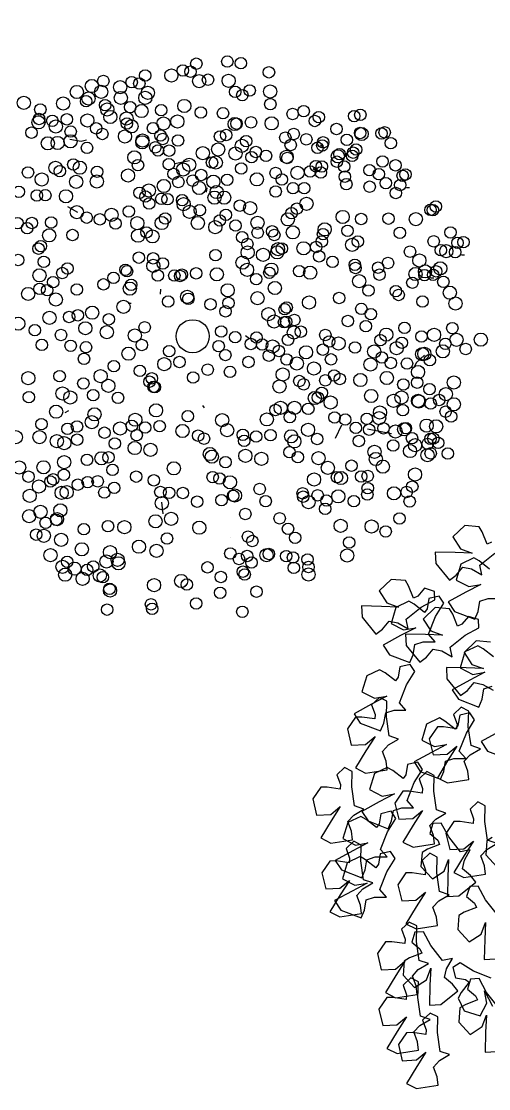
# Model space of a CAD drawing. Header units: millimetres. Extents: x 441061 to 442903, y 4515148 to 4515613.
# Drawn here: x 442605.839 to 442606.102, y 4515551.455 to 4515552.057 of the extents above; entities that cross this region are included whole.
import ezdxf

# ---------------------------------------------------------------- set-up
doc = ezdxf.new("R2010")
doc.units = ezdxf.units.MM
doc.linetypes.add('CONTINUA', pattern=[0])
doc.layers.add('01_piscinas', color=254, linetype='Continuous')

# ---------------------------------------------------------------- blocks, each defined once
blk = doc.blocks.new('A$C21391103')
at = {"layer": '01_piscinas'}
for p, q in [((162.1814, 96.9685), (162.1823, 96.9745)), ((162.1327, 96.8856), (162.1828, 96.8764)), ((162.1828, 96.8764), (162.2074, 96.8816)), ((162.1828, 96.8764), (162.1828, 96.8764)), ((163.2616, 96.8591), (163.2791, 96.8442)), ((162.6715, 96.7876), (162.6061, 96.7735)), ((163.2288, 96.7523), (163.2462, 96.7374)), ((163.6491, 96.6665), (163.6624, 96.6663)), ((162.7482, 96.6458), (162.7512, 96.6651)), ((162.1678, 96.5548), (162.1226, 96.5802)), ((163.8965, 96.3638), (163.9098, 96.3637)), ((163.7587, 96.2604), (163.7721, 96.2603)), ((162.5404, 96.1856), (162.542, 96.2085)), ((162.3946, 96.1458), (162.408, 96.1456)), ((162.9243, 96.0004), (162.9417, 95.9855)), ((162.1267, 95.6599), (162.1095, 95.6508)), ((162.739, 95.6735), (162.7312, 95.6844)), ((163.3298, 95.5366), (163.3575, 95.5976)), ((163.4738, 95.5787), (163.5811, 95.5575)), ((162.5454, 95.2477), (162.5519, 95.1963)), ((163.9123, 95.1429), (163.8575, 95.0914)), ((163.9763, 95.1379), (163.9123, 95.1429)), ((163.9905, 95.114), (163.9763, 95.1379)), ((162.8582, 95.089), (162.8582, 95.089)), ((163.8575, 95.0914), (163.8921, 95.0376)), ((164.0125, 95.0588), (163.9905, 95.114)), ((163.8921, 95.0376), (163.9445, 95.0183)), ((164.0313, 95.0674), (164.0125, 95.0588)), ((162.2049, 95.0124), (162.1995, 95.0095)), ((163.7778, 95.0236), (163.7805, 94.9726)), ((163.8676, 95.0218), (163.7778, 95.0236)), ((163.9445, 95.0183), (163.8676, 95.0218)), ((163.9521, 94.997), (163.8941, 94.9693)), ((163.9763, 94.9833), (163.9521, 94.997)), ((164.0229, 94.9465), (163.9763, 94.9833)), ((163.9791, 94.9645), (164.0468, 95.0179)), ((163.7805, 94.9726), (163.8422, 94.8965)), ((163.8941, 94.9693), (163.8724, 94.8972)), ((163.8728, 94.9195), (163.9029, 94.9554)), ((163.9029, 94.9554), (163.9416, 94.9473)), ((163.9416, 94.9473), (163.9879, 94.9207)), ((163.9879, 94.9207), (163.9791, 94.9645)), ((163.5805, 94.8997), (163.5257, 94.8481)), ((163.6446, 94.8947), (163.5805, 94.8997)), ((163.6587, 94.8707), (163.6446, 94.8947)), ((163.8422, 94.8965), (163.8728, 94.9195)), ((163.8724, 94.8972), (163.9293, 94.868)), ((162.6527, 94.8694), (162.6473, 94.8666)), ((163.5257, 94.8481), (163.5603, 94.7944)), ((163.6807, 94.8155), (163.6587, 94.8707)), ((163.7296, 94.86), (163.6995, 94.8242)), ((163.775, 94.8462), (163.7296, 94.86)), ((163.777, 94.8081), (163.775, 94.8462)), ((163.9159, 94.842), (163.8373, 94.7988)), ((163.9843, 94.8775), (163.9159, 94.842)), ((163.9293, 94.868), (163.9843, 94.8775)), ((163.5603, 94.7944), (163.6127, 94.7751)), ((163.6589, 94.8017), (163.6009, 94.774)), ((163.6831, 94.7881), (163.6589, 94.8017)), ((163.6995, 94.8242), (163.6807, 94.8155)), ((163.715, 94.7747), (163.777, 94.8081)), ((163.7498, 94.8142), (163.7417, 94.7681)), ((163.7961, 94.825), (163.7498, 94.8142)), ((163.7798, 94.733), (163.8169, 94.793)), ((163.8169, 94.793), (163.7961, 94.825)), ((163.8373, 94.7988), (163.8651, 94.7559)), ((163.9716, 94.7561), (163.9797, 94.8022)), ((163.9797, 94.8022), (164.0173, 94.8145)), ((164.0173, 94.8145), (164.0707, 94.8147)), ((163.4461, 94.7804), (163.4487, 94.7294)), ((163.5358, 94.7785), (163.4461, 94.7804)), ((163.6127, 94.7751), (163.5358, 94.7785)), ((163.6009, 94.774), (163.5792, 94.702)), ((163.6474, 94.7213), (163.715, 94.7747)), ((163.7297, 94.7513), (163.6831, 94.7881)), ((163.7788, 94.7732), (163.724, 94.7216)), ((163.7417, 94.7681), (163.7297, 94.7513)), ((163.8429, 94.7681), (163.7788, 94.7732)), ((163.8571, 94.7442), (163.8429, 94.7681)), ((163.879, 94.689), (163.8571, 94.7442)), ((163.8651, 94.7559), (163.9566, 94.7208)), ((163.9566, 94.7208), (163.9716, 94.7561)), ((163.4487, 94.7294), (163.5104, 94.6532)), ((163.541, 94.6763), (163.5711, 94.7121)), ((163.5711, 94.7121), (163.6098, 94.704)), ((163.5792, 94.702), (163.6361, 94.6728)), ((163.6098, 94.704), (163.6561, 94.6775)), ((163.6561, 94.6775), (163.6474, 94.7213)), ((163.724, 94.7216), (163.7587, 94.6678)), ((163.748, 94.653), (163.7798, 94.733)), ((163.8978, 94.6977), (163.879, 94.689)), ((163.9279, 94.7335), (163.8978, 94.6977)), ((163.9734, 94.7197), (163.9279, 94.7335)), ((163.9754, 94.6816), (163.9734, 94.7197)), ((163.5104, 94.6532), (163.541, 94.6763)), ((163.6227, 94.6468), (163.5441, 94.6035)), ((163.6911, 94.6822), (163.6227, 94.6468)), ((163.6361, 94.6728), (163.6911, 94.6822)), ((163.6444, 94.6539), (163.6471, 94.6028)), ((163.7341, 94.652), (163.6444, 94.6539)), ((163.811, 94.6485), (163.7341, 94.652)), ((163.7775, 94.6194), (163.748, 94.653)), ((163.7587, 94.6678), (163.811, 94.6485)), ((163.8457, 94.5948), (163.9133, 94.6482)), ((163.9133, 94.6482), (163.9754, 94.6816)), ((163.5441, 94.6035), (163.5719, 94.5607)), ((163.6471, 94.6028), (163.7087, 94.5267)), ((163.6784, 94.5608), (163.6865, 94.6069)), ((163.6865, 94.6069), (163.7241, 94.6193)), ((163.7241, 94.6193), (163.7775, 94.6194)), ((163.963, 94.6227), (163.9082, 94.5711)), ((163.9699, 94.601), (163.9119, 94.5733)), ((164.0271, 94.6176), (163.963, 94.6227)), ((163.9942, 94.5873), (163.9699, 94.601)), ((163.5719, 94.5607), (163.6634, 94.5255)), ((163.6634, 94.5255), (163.6784, 94.5608)), ((163.7087, 94.5267), (163.7393, 94.5498)), ((163.7393, 94.5498), (163.7694, 94.5856)), ((163.7694, 94.5856), (163.8082, 94.5775)), ((163.8082, 94.5775), (163.8544, 94.551)), ((163.8544, 94.551), (163.8457, 94.5948)), ((163.9119, 94.5733), (163.8903, 94.5012)), ((163.9082, 94.5711), (163.9429, 94.5173)), ((164.0408, 94.5505), (163.9942, 94.5873)), ((163.6189, 94.5056), (163.6107, 94.4595)), ((163.6651, 94.5164), (163.6189, 94.5056)), ((163.6859, 94.4844), (163.6651, 94.5164)), ((163.8286, 94.5034), (163.8313, 94.4523)), ((163.9183, 94.5015), (163.8286, 94.5034)), ((163.8903, 94.5012), (163.9472, 94.472)), ((163.9952, 94.498), (163.9183, 94.5015)), ((163.9429, 94.5173), (163.9952, 94.498)), ((163.4699, 94.4654), (163.4482, 94.3934)), ((163.5279, 94.4931), (163.4699, 94.4654)), ((163.5522, 94.4795), (163.5279, 94.4931)), ((163.5988, 94.4427), (163.5522, 94.4795)), ((163.6107, 94.4595), (163.5988, 94.4427)), ((163.6489, 94.4244), (163.6859, 94.4844)), ((164.0022, 94.4815), (163.9338, 94.446)), ((163.9472, 94.472), (164.0022, 94.4815)), ((163.617, 94.3444), (163.6489, 94.4244)), ((163.8313, 94.4523), (163.8929, 94.3762)), ((163.9338, 94.446), (163.8552, 94.4028)), ((163.9236, 94.3992), (163.9537, 94.4351)), ((163.9537, 94.4351), (163.9924, 94.427)), ((163.9895, 94.3601), (163.9976, 94.4062)), ((163.9924, 94.427), (164.0387, 94.4005)), ((163.9976, 94.4062), (164.0352, 94.4185)), ((163.4482, 94.3934), (163.5051, 94.3641)), ((163.5601, 94.3736), (163.4918, 94.3381)), ((163.5267, 94.3679), (163.492, 94.3354)), ((163.5051, 94.3641), (163.5601, 94.3736)), ((163.5607, 94.3506), (163.5267, 94.3679)), ((163.8552, 94.4028), (163.883, 94.3599)), ((163.883, 94.3599), (163.9745, 94.3248)), ((163.8929, 94.3762), (163.9236, 94.3992)), ((163.9745, 94.3248), (163.9895, 94.3601)), ((163.4918, 94.3381), (163.4131, 94.2949)), ((163.492, 94.3354), (163.508, 94.2914)), ((163.5556, 94.2983), (163.5932, 94.3106)), ((163.5586, 94.2801), (163.5607, 94.3506)), ((163.5932, 94.3106), (163.6465, 94.3108)), ((163.6465, 94.3108), (163.617, 94.3444)), ((163.8953, 94.3239), (163.8607, 94.2914)), ((163.9294, 94.3066), (163.8953, 94.3239)), ((163.4195, 94.2791), (163.3831, 94.2261)), ((163.4131, 94.2949), (163.441, 94.2521)), ((163.4474, 94.2794), (163.4195, 94.2791)), ((163.5061, 94.2709), (163.4474, 94.2794)), ((163.508, 94.2914), (163.5061, 94.2709)), ((163.5474, 94.2522), (163.5556, 94.2983)), ((163.5711, 94.1949), (163.5586, 94.2801)), ((163.7977, 94.2754), (163.7397, 94.2477)), ((163.8219, 94.2617), (163.7977, 94.2754)), ((163.8685, 94.2249), (163.8219, 94.2617)), ((163.8607, 94.2914), (163.8767, 94.2474)), ((163.8886, 94.2879), (163.8805, 94.2418)), ((163.9349, 94.2987), (163.8886, 94.2879)), ((163.9186, 94.2067), (163.9557, 94.2666)), ((163.9273, 94.2361), (163.9294, 94.3066)), ((163.9557, 94.2666), (163.9349, 94.2987)), ((163.3831, 94.2261), (163.4004, 94.1529)), ((163.441, 94.2521), (163.5325, 94.2169)), ((163.5325, 94.2169), (163.5474, 94.2522)), ((163.7397, 94.2477), (163.718, 94.1756)), ((163.7882, 94.2351), (163.7518, 94.1821)), ((163.816, 94.2354), (163.7882, 94.2351)), ((163.8748, 94.2269), (163.816, 94.2354)), ((163.8805, 94.2418), (163.8685, 94.2249)), ((163.8767, 94.2474), (163.8748, 94.2269)), ((163.9397, 94.1509), (163.9273, 94.2361)), ((164.0642, 94.2126), (163.9856, 94.1694)), ((163.4643, 94.156), (163.5072, 94.1917)), ((163.5072, 94.1917), (163.4657, 94.1269)), ((163.5673, 94.1537), (163.6134, 94.1806)), ((163.6134, 94.1806), (163.5711, 94.1949)), ((163.718, 94.1756), (163.7749, 94.1464)), ((163.7518, 94.1821), (163.769, 94.1089)), ((163.8868, 94.1266), (163.9186, 94.2067)), ((163.9856, 94.1694), (164.0134, 94.1265)), ((163.4004, 94.1529), (163.4643, 94.156)), ((163.4657, 94.1269), (163.4192, 94.0501)), ((163.5409, 94.1243), (163.5673, 94.1537)), ((163.5569, 94.0803), (163.5409, 94.1243)), ((163.7615, 94.1204), (163.6829, 94.0771)), ((163.8299, 94.1558), (163.7615, 94.1204)), ((163.7749, 94.1464), (163.8299, 94.1558)), ((163.8329, 94.112), (163.8758, 94.1477)), ((163.8758, 94.1477), (163.8344, 94.0828)), ((163.9163, 94.0931), (163.8868, 94.1266)), ((163.9359, 94.1097), (163.982, 94.1365)), ((163.982, 94.1365), (163.9397, 94.1509)), ((164.0134, 94.1265), (164.1049, 94.0914)), ((163.5616, 94.0422), (163.5569, 94.0803)), ((163.6998, 94.0759), (163.6535, 94.0651)), ((163.6829, 94.0771), (163.7107, 94.0343)), ((163.7206, 94.0438), (163.6998, 94.0759)), ((163.769, 94.1089), (163.8329, 94.112)), ((163.8344, 94.0828), (163.7879, 94.0061)), ((163.8172, 94.0345), (163.8253, 94.0805)), ((163.8253, 94.0805), (163.8629, 94.0929)), ((163.8629, 94.0929), (163.9163, 94.0931)), ((163.9095, 94.0803), (163.9359, 94.1097)), ((163.9255, 94.0363), (163.9095, 94.0803)), ((163.3704, 94.0522), (163.3357, 94.0197)), ((163.3357, 94.0197), (163.3517, 93.9758)), ((163.4045, 94.0349), (163.3704, 94.0522)), ((163.4023, 93.9644), (163.4045, 94.0349)), ((163.4192, 94.0501), (163.4648, 94.0269)), ((163.4648, 94.0269), (163.5616, 94.0422)), ((163.5045, 94.0249), (163.4829, 93.9528)), ((163.5626, 94.0526), (163.5045, 94.0249)), ((163.5868, 94.0389), (163.5626, 94.0526)), ((163.6334, 94.0021), (163.5868, 94.0389)), ((163.6535, 94.0651), (163.6453, 94.019)), ((163.6835, 93.9839), (163.7206, 94.0438)), ((163.7402, 94.0339), (163.7055, 94.0014)), ((163.7107, 94.0343), (163.8022, 93.9992)), ((163.7742, 94.0166), (163.7402, 94.0339)), ((163.8022, 93.9992), (163.8172, 94.0345)), ((163.9302, 93.9982), (163.9255, 94.0363)), ((163.3517, 93.9758), (163.3498, 93.9552)), ((163.6453, 94.019), (163.6334, 94.0021)), ((163.6517, 93.9038), (163.6835, 93.9839)), ((163.7055, 94.0014), (163.7215, 93.9574)), ((163.7721, 93.9461), (163.7742, 94.0166)), ((163.7879, 94.0061), (163.8334, 93.9829)), ((163.8334, 93.9829), (163.9302, 93.9982)), ((163.2632, 93.9635), (163.2269, 93.9105)), ((163.2911, 93.9637), (163.2632, 93.9635)), ((163.3498, 93.9552), (163.2911, 93.9637)), ((163.4148, 93.8792), (163.4023, 93.9644)), ((163.4829, 93.9528), (163.5398, 93.9236)), ((163.5948, 93.933), (163.5264, 93.8976)), ((163.5398, 93.9236), (163.5948, 93.933)), ((163.633, 93.9451), (163.5966, 93.8921)), ((163.6608, 93.9454), (163.633, 93.9451)), ((163.7196, 93.9369), (163.6608, 93.9454)), ((163.7215, 93.9574), (163.7196, 93.9369)), ((163.7846, 93.8609), (163.7721, 93.9461)), ((163.2269, 93.9105), (163.2441, 93.8372)), ((163.308, 93.8404), (163.3509, 93.876)), ((163.3509, 93.876), (163.3094, 93.8112)), ((163.4571, 93.8649), (163.4148, 93.8792)), ((163.5264, 93.8976), (163.4478, 93.8544)), ((163.5966, 93.8921), (163.6139, 93.8189)), ((163.6812, 93.8703), (163.6517, 93.9038)), ((163.9698, 93.897), (163.9352, 93.8645)), ((164.0039, 93.8797), (163.9698, 93.897)), ((164.0018, 93.8092), (164.0039, 93.8797)), ((163.2441, 93.8372), (163.308, 93.8404)), ((163.3846, 93.8086), (163.411, 93.838)), ((163.4426, 93.8314), (163.3846, 93.8037)), ((163.411, 93.838), (163.4571, 93.8649)), ((163.4668, 93.8178), (163.4426, 93.8314)), ((163.4478, 93.8544), (163.4756, 93.8115)), ((163.5335, 93.8439), (163.5254, 93.7978)), ((163.5798, 93.8547), (163.5335, 93.8439)), ((163.6006, 93.8227), (163.5798, 93.8547)), ((163.5821, 93.8117), (163.5902, 93.8578)), ((163.5902, 93.8578), (163.6278, 93.8701)), ((163.6278, 93.8701), (163.6812, 93.8703)), ((163.6778, 93.822), (163.7207, 93.8577)), ((163.7207, 93.8577), (163.6792, 93.7928)), ((163.7808, 93.8197), (163.8269, 93.8465)), ((163.8269, 93.8465), (163.7846, 93.8609)), ((163.9352, 93.8645), (163.9512, 93.8205)), ((163.3094, 93.8112), (163.2629, 93.7344)), ((163.3846, 93.8037), (163.3629, 93.7317)), ((163.4006, 93.7646), (163.3846, 93.8086)), ((163.5134, 93.781), (163.4668, 93.8178)), ((163.4756, 93.8115), (163.5671, 93.7764)), ((163.5254, 93.7978), (163.5134, 93.781)), ((163.5635, 93.7628), (163.6006, 93.8227)), ((163.5671, 93.7764), (163.5821, 93.8117)), ((163.6139, 93.8189), (163.6778, 93.822)), ((163.6792, 93.7928), (163.6327, 93.7161)), ((163.7676, 93.7999), (163.7538, 93.7545)), ((163.7544, 93.7902), (163.7808, 93.8197)), ((163.7704, 93.7463), (163.7544, 93.7902)), ((163.8057, 93.8019), (163.7676, 93.7999)), ((163.8391, 93.7399), (163.8057, 93.8019)), ((163.8627, 93.8082), (163.8263, 93.7552)), ((163.8905, 93.8085), (163.8627, 93.8082)), ((163.9493, 93.8), (163.8905, 93.8085)), ((163.9512, 93.8205), (163.9493, 93.8)), ((164.0142, 93.724), (164.0018, 93.8092)), ((163.2629, 93.7344), (163.3085, 93.7112)), ((163.3629, 93.7317), (163.4198, 93.7025)), ((163.4053, 93.7265), (163.4006, 93.7646)), ((163.5317, 93.6827), (163.5635, 93.7628)), ((163.7538, 93.7545), (163.7896, 93.7244)), ((163.775, 93.7082), (163.7704, 93.7463)), ((163.8263, 93.7552), (163.8435, 93.682)), ((163.8925, 93.6723), (163.8391, 93.7399)), ((164.0352, 93.736), (164.0113, 93.7219)), ((163.3085, 93.7112), (163.4053, 93.7265)), ((163.4113, 93.7195), (163.3766, 93.687)), ((163.3766, 93.687), (163.3926, 93.643)), ((163.4748, 93.7119), (163.4065, 93.6765)), ((163.4453, 93.7022), (163.4113, 93.7195)), ((163.4198, 93.7025), (163.4748, 93.7119)), ((163.4432, 93.6317), (163.4453, 93.7022)), ((163.6327, 93.7161), (163.6783, 93.6929)), ((163.6783, 93.6929), (163.775, 93.7082)), ((163.7431, 93.6836), (163.7191, 93.6695)), ((163.7983, 93.7056), (163.7431, 93.6836)), ((163.7896, 93.7244), (163.7983, 93.7056)), ((163.8435, 93.682), (163.9074, 93.6851)), ((163.9074, 93.6851), (163.9503, 93.7208)), ((163.9503, 93.7208), (163.9089, 93.656)), ((163.984, 93.6534), (164.0104, 93.6828)), ((164.0113, 93.7219), (164.0063, 93.6578)), ((164.0104, 93.6828), (164.0565, 93.7097)), ((164.0565, 93.7097), (164.0142, 93.724)), ((163.4065, 93.6765), (163.3278, 93.6332)), ((163.4396, 93.6503), (163.3816, 93.6226)), ((163.3926, 93.643), (163.3907, 93.6224)), ((163.4639, 93.6366), (163.4396, 93.6503)), ((163.4621, 93.5905), (163.4702, 93.6366)), ((163.5105, 93.5998), (163.4639, 93.6366)), ((163.4702, 93.6366), (163.5078, 93.649)), ((163.5078, 93.649), (163.5612, 93.6491)), ((163.5306, 93.6628), (163.5224, 93.6167)), ((163.5769, 93.6736), (163.5306, 93.6628)), ((163.5612, 93.6491), (163.5317, 93.6827)), ((163.5606, 93.5816), (163.5977, 93.6416)), ((163.5977, 93.6416), (163.5769, 93.6736)), ((163.7191, 93.6695), (163.7141, 93.6054)), ((163.7538, 93.6658), (163.7191, 93.6333)), ((163.7878, 93.6484), (163.7538, 93.6658)), ((163.7857, 93.578), (163.7878, 93.6484)), ((163.8194, 93.5852), (163.8387, 93.6376)), ((163.8387, 93.6376), (163.8353, 93.5607)), ((163.9089, 93.656), (163.8624, 93.5792)), ((163.9363, 93.681), (163.8925, 93.6723)), ((163.9017, 93.596), (163.9098, 93.6347)), ((163.9098, 93.6347), (163.9363, 93.681)), ((164, 93.6094), (163.984, 93.6534)), ((164.0063, 93.6578), (164.0578, 93.603)), ((163.3041, 93.6307), (163.2678, 93.5777)), ((163.332, 93.631), (163.3041, 93.6307)), ((163.3278, 93.6332), (163.3556, 93.5904)), ((163.3907, 93.6224), (163.332, 93.631)), ((163.3556, 93.5904), (163.4471, 93.5552)), ((163.3816, 93.6226), (163.36, 93.5505)), ((163.4557, 93.5464), (163.4432, 93.6317)), ((163.4471, 93.5552), (163.4621, 93.5905)), ((163.5224, 93.6167), (163.5105, 93.5998)), ((163.7141, 93.6054), (163.7657, 93.5506)), ((163.7191, 93.6333), (163.7351, 93.5893)), ((163.7351, 93.5893), (163.7332, 93.5687)), ((163.9375, 93.5659), (163.9017, 93.596)), ((164.0047, 93.5713), (164, 93.6094)), ((163.2678, 93.5777), (163.285, 93.5045)), ((163.3489, 93.5076), (163.3918, 93.5433)), ((163.3918, 93.5433), (163.3503, 93.4784)), ((163.36, 93.5505), (163.4169, 93.5213)), ((163.498, 93.5321), (163.4557, 93.5464)), ((163.5288, 93.5015), (163.5606, 93.5816)), ((163.6466, 93.577), (163.6102, 93.524)), ((163.6745, 93.5773), (163.6466, 93.577)), ((163.7332, 93.5687), (163.6745, 93.5773)), ((163.7657, 93.5506), (163.8194, 93.5852)), ((163.7982, 93.4927), (163.7857, 93.578)), ((163.8353, 93.5607), (163.8334, 93.471)), ((163.8624, 93.5792), (163.9079, 93.556)), ((163.9079, 93.556), (164.0047, 93.5713)), ((163.9606, 93.5353), (163.9375, 93.5659)), ((163.285, 93.5045), (163.3489, 93.5076)), ((163.4035, 93.4953), (163.3249, 93.4521)), ((163.4718, 93.5308), (163.4035, 93.4953)), ((163.4169, 93.5213), (163.4718, 93.5308)), ((163.4255, 93.4758), (163.4519, 93.5053)), ((163.4519, 93.5053), (163.498, 93.5321)), ((163.5582, 93.468), (163.5288, 93.5015)), ((163.6102, 93.524), (163.6275, 93.4508)), ((163.8405, 93.4784), (163.7982, 93.4927)), ((163.8844, 93.4736), (163.9606, 93.5353)), ((163.9337, 93.516), (163.9199, 93.4706)), ((163.9719, 93.518), (163.9337, 93.516)), ((164.0053, 93.456), (163.9719, 93.518)), ((163.3503, 93.4784), (163.3038, 93.4017)), ((163.3249, 93.4521), (163.3527, 93.4092)), ((163.4415, 93.4318), (163.4255, 93.4758)), ((163.4592, 93.4094), (163.4673, 93.4555)), ((163.4673, 93.4555), (163.5049, 93.4678)), ((163.5049, 93.4678), (163.5582, 93.468)), ((163.6275, 93.4508), (163.6914, 93.4539)), ((163.6914, 93.4539), (163.7343, 93.4896)), ((163.7343, 93.4896), (163.6928, 93.4247)), ((163.768, 93.4221), (163.7944, 93.4516)), ((163.7944, 93.4516), (163.8405, 93.4784)), ((163.8334, 93.471), (163.8844, 93.4736)), ((163.9199, 93.4706), (163.9558, 93.4405)), ((164.0587, 93.3884), (164.0053, 93.456)), ((163.3038, 93.4017), (163.3494, 93.3785)), ((163.3527, 93.4092), (163.4442, 93.3741)), ((163.4462, 93.3938), (163.4415, 93.4318)), ((163.4442, 93.3741), (163.4592, 93.4094)), ((163.6928, 93.4247), (163.6463, 93.3479)), ((163.784, 93.3781), (163.768, 93.4221)), ((163.9092, 93.3997), (163.8853, 93.3856)), ((163.9644, 93.4217), (163.9092, 93.3997)), ((163.9558, 93.4405), (163.9644, 93.4217)), ((163.3494, 93.3785), (163.4462, 93.3938)), ((163.6616, 93.3553), (163.6269, 93.3228)), ((163.6463, 93.3479), (163.6919, 93.3247)), ((163.6956, 93.3379), (163.6616, 93.3553)), ((163.7887, 93.3401), (163.784, 93.3781)), ((163.8853, 93.3856), (163.8803, 93.3215)), ((163.9856, 93.3013), (164.0049, 93.3537)), ((164.0049, 93.3537), (164.0014, 93.2768)), ((163.6269, 93.3228), (163.6429, 93.2788)), ((163.6868, 93.3101), (163.673, 93.2646)), ((163.725, 93.3121), (163.6868, 93.3101)), ((163.6919, 93.3247), (163.7887, 93.3401)), ((163.6935, 93.2675), (163.6956, 93.3379)), ((163.7584, 93.2501), (163.725, 93.3121)), ((163.8803, 93.3215), (163.9318, 93.2667)), ((163.9318, 93.2667), (163.9856, 93.3013)), ((163.5544, 93.2665), (163.518, 93.2135)), ((163.5822, 93.2668), (163.5544, 93.2665)), ((163.641, 93.2582), (163.5822, 93.2668)), ((163.6429, 93.2788), (163.641, 93.2582)), ((163.673, 93.2646), (163.7089, 93.2345)), ((163.706, 93.1822), (163.6935, 93.2675)), ((163.8118, 93.1824), (163.7584, 93.2501)), ((164.0014, 93.2768), (163.9996, 93.1871)), ((163.518, 93.2135), (163.5353, 93.1403)), ((163.7175, 93.2158), (163.6624, 93.1938)), ((163.7089, 93.2345), (163.7175, 93.2158)), ((163.5992, 93.1434), (163.6421, 93.1791)), ((163.6421, 93.1791), (163.6006, 93.1142)), ((163.6384, 93.1796), (163.6334, 93.1156)), ((163.6624, 93.1938), (163.6384, 93.1796)), ((163.7022, 93.1411), (163.7483, 93.1679)), ((163.7483, 93.1679), (163.706, 93.1822)), ((163.8556, 93.1912), (163.8118, 93.1824)), ((163.8291, 93.1449), (163.8556, 93.1912)), ((163.8903, 93.171), (163.8583, 93.1502)), ((163.9502, 93.134), (163.8903, 93.171)), ((163.9996, 93.1871), (164.0506, 93.1897)), ((163.5353, 93.1403), (163.5992, 93.1434)), ((163.6006, 93.1142), (163.5541, 93.0374)), ((163.6334, 93.1156), (163.6849, 93.0608)), ((163.6758, 93.1116), (163.7022, 93.1411)), ((163.6918, 93.0676), (163.6758, 93.1116)), ((163.7387, 93.0954), (163.758, 93.1478)), ((163.758, 93.1478), (163.7545, 93.0709)), ((163.8209, 93.1062), (163.8291, 93.1449)), ((163.8568, 93.0761), (163.8209, 93.1062)), ((163.8583, 93.1502), (163.8691, 93.1039)), ((164.0303, 93.1021), (163.9502, 93.134)), ((163.6683, 93.1038), (163.6336, 93.0713)), ((163.6336, 93.0713), (163.6496, 93.0273)), ((163.7023, 93.0865), (163.6683, 93.1038)), ((163.6849, 93.0608), (163.7387, 93.0954)), ((163.6964, 93.0296), (163.6918, 93.0676)), ((163.7002, 93.016), (163.7023, 93.0865)), ((163.7545, 93.0709), (163.7527, 92.9811)), ((163.8799, 93.0455), (163.8568, 93.0761)), ((163.8691, 93.1039), (163.9152, 93.0958)), ((163.932, 93.0839), (163.8952, 93.0372)), ((163.9152, 93.0958), (163.932, 93.0839)), ((163.9377, 93.0986), (163.9239, 93.0531)), ((163.9759, 93.1006), (163.9377, 93.0986)), ((164.0093, 93.0385), (163.9759, 93.1006)), ((163.5611, 93.015), (163.5247, 92.962)), ((163.5541, 93.0374), (163.5997, 93.0142)), ((163.5889, 93.0153), (163.5611, 93.015)), ((163.6477, 93.0067), (163.5889, 93.0153)), ((163.5997, 93.0142), (163.6964, 93.0296)), ((163.6496, 93.0273), (163.6477, 93.0067)), ((163.7126, 92.9307), (163.7002, 93.016)), ((163.8037, 92.9838), (163.8799, 93.0455)), ((163.8952, 93.0372), (163.8816, 93.013)), ((163.8816, 93.013), (163.9093, 92.955)), ((163.9239, 93.0531), (163.9598, 93.023)), ((163.9598, 93.023), (163.9684, 93.0042)), ((164.0011, 93.0452), (164.0365, 92.9769)), ((164.0105, 92.9902), (164.0011, 93.0452)), ((164.0627, 92.9709), (164.0093, 93.0385)), ((163.5247, 92.962), (163.5419, 92.8888)), ((163.7527, 92.9811), (163.8037, 92.9838)), ((163.8893, 92.9681), (163.8843, 92.904)), ((163.9133, 92.9823), (163.8893, 92.9681)), ((163.9684, 93.0042), (163.9133, 92.9823)), ((163.9813, 92.9333), (164.0105, 92.9902)), ((163.6058, 92.8919), (163.6487, 92.9276)), ((163.6487, 92.9276), (163.6073, 92.8627)), ((163.7088, 92.8896), (163.7549, 92.9164)), ((163.7549, 92.9164), (163.7126, 92.9307)), ((163.7563, 92.9454), (163.7216, 92.9129)), ((163.7216, 92.9129), (163.7376, 92.869)), ((163.7903, 92.9281), (163.7563, 92.9454)), ((163.7882, 92.8576), (163.7903, 92.9281)), ((163.9093, 92.955), (163.9813, 92.9333)), ((163.9896, 92.8839), (164.0089, 92.9362)), ((164.0089, 92.9362), (164.0055, 92.8593)), ((163.5419, 92.8888), (163.6058, 92.8919)), ((163.6824, 92.8601), (163.7088, 92.8896)), ((163.7376, 92.869), (163.7357, 92.8484)), ((163.8843, 92.904), (163.9358, 92.8492)), ((163.9358, 92.8492), (163.9896, 92.8839)), ((163.6073, 92.8627), (163.5608, 92.786)), ((163.6491, 92.8567), (163.6127, 92.8037)), ((163.6769, 92.8569), (163.6491, 92.8567)), ((163.7357, 92.8484), (163.6769, 92.8569)), ((163.6984, 92.8161), (163.6824, 92.8601)), ((163.8007, 92.7724), (163.7882, 92.8576)), ((164.0055, 92.8593), (164.0036, 92.7696)), ((163.5608, 92.786), (163.6063, 92.7628)), ((163.6063, 92.7628), (163.7031, 92.7781)), ((163.6127, 92.8037), (163.63, 92.7304)), ((163.6939, 92.7336), (163.7368, 92.7692)), ((163.7368, 92.7692), (163.6953, 92.7044)), ((163.7031, 92.7781), (163.6984, 92.8161)), ((163.843, 92.7581), (163.8007, 92.7724)), ((164.0036, 92.7696), (164.0546, 92.7723)), ((163.63, 92.7304), (163.6939, 92.7336)), ((163.7705, 92.7018), (163.7969, 92.7312)), ((163.7969, 92.7312), (163.843, 92.7581)), ((163.6953, 92.7044), (163.6488, 92.6276)), ((163.7865, 92.6578), (163.7705, 92.7018)), ((163.6488, 92.6276), (163.6944, 92.6044)), ((163.7911, 92.6197), (163.7865, 92.6578)), ((163.6944, 92.6044), (163.7911, 92.6197))]:
    blk.add_line(p, q, dxfattribs=at)
at = {"layer": '01_piscinas', "elevation": 0}
blk.add_lwpolyline([(167.6375, 97.3281, 0.018198), (161.1038, 97.4998, 0.005162), (159.7628, 97.4724, 0.026485), (152.9089, 96.8973, 0.006797), (151.156, 96.644, 0.006797)], format="xyb", dxfattribs=at)
at = {"layer": '01_piscinas'}
blk.add_lwpolyline([(163.7294, 95.9112), (163.6922, 95.8764), (163.6922, 95.8764), (163.6817, 95.8535)], dxfattribs=at)
for centre, radius in [((162.7021, 97.225), 0.0258), ((162.8417, 97.2347), 0.0258), ((162.9031, 97.2272), 0.0258), ((162.4715, 97.172), 0.0258), ((162.5897, 97.1723), 0.0297), ((162.6413, 97.1948), 0.0258), ((162.6759, 97.189), 0.0258), ((163.0293, 97.1864), 0.0258), ((162.2316, 97.1245), 0.0297), ((162.2833, 97.147), 0.0258), ((162.3591, 97.1193), 0.0297), ((162.4107, 97.1418), 0.0258), ((162.4453, 97.136), 0.0258), ((162.7147, 97.1467), 0.0297), ((162.7547, 97.1529), 0.0258), ((162.8476, 97.1482), 0.0297), ((162.164, 97.0976), 0.0297), ((162.2739, 97.0983), 0.0297), ((162.3625, 97.0708), 0.0297), ((162.4724, 97.0714), 0.0297), ((162.4841, 97.0937), 0.0297), ((162.8773, 97.0984), 0.0258), ((162.9093, 97.0836), 0.0258), ((162.9423, 97.1045), 0.0258), ((163.0352, 97.0998), 0.0297), ((161.9249, 97.0484), 0.0297), ((162.1024, 97.0454), 0.0297), ((162.2056, 97.0559), 0.0258), ((162.2165, 97.0679), 0.0297), ((162.2912, 97.0383), 0.0258), ((162.4041, 97.0291), 0.0258), ((162.6479, 97.0346), 0.0297), ((163.0355, 97.0428), 0.0258), ((161.9995, 97.0187), 0.0258), ((162.301, 97.0186), 0.0297), ((162.3148, 96.9851), 0.0297), ((162.3873, 96.978), 0.0297), ((162.4555, 97.0117), 0.0297), ((162.5436, 97.0152), 0.0258), ((162.7226, 97.005), 0.0258), ((162.8223, 97.0018), 0.0258), ((163.136, 96.9985), 0.0258), ((163.1858, 97.0112), 0.0258), ((163.2536, 96.984), 0.0258), ((163.4131, 96.9889), 0.0258), ((163.441, 96.9947), 0.0258), ((161.9908, 96.9605), 0.0297), ((161.9939, 96.9757), 0.0258), ((162.0536, 96.968), 0.0258), ((162.0694, 96.9421), 0.0297), ((162.1186, 96.9741), 0.0258), ((162.2115, 96.9694), 0.0297), ((162.2513, 96.9337), 0.0258), ((162.3895, 96.9554), 0.0258), ((162.4101, 96.9425), 0.0297), ((162.5071, 96.9342), 0.0258), ((162.5539, 96.9559), 0.0297), ((162.6168, 96.9645), 0.0297), ((162.875, 96.9531), 0.0297), ((162.8835, 96.9548), 0.0258), ((162.9485, 96.9609), 0.0258), ((163.0415, 96.9562), 0.0297), ((163.2357, 96.967), 0.0258), ((163.3338, 96.9308), 0.0258), ((161.9597, 96.9142), 0.0258), ((162.1363, 96.919), 0.0258), ((162.2788, 96.9084), 0.0258), ((162.3808, 96.8972), 0.0297), ((162.4594, 96.8788), 0.0297), ((162.5412, 96.901), 0.0258), ((162.5507, 96.8857), 0.0258), ((162.809, 96.8968), 0.0258), ((162.8369, 96.9036), 0.0258), ((163.1032, 96.8917), 0.0258), ((163.1408, 96.908), 0.0258), ((163.1977, 96.8841), 0.0258), ((163.3802, 96.8821), 0.0258), ((163.44, 96.9126), 0.0258), ((163.4469, 96.9082), 0.0297), ((163.5365, 96.9109), 0.0258), ((163.5505, 96.9155), 0.0258), ((162.033, 96.8661), 0.0297), ((162.0775, 96.8679), 0.0297), ((162.1351, 96.8751), 0.0297), ((162.2097, 96.8454), 0.0258), ((162.4589, 96.8707), 0.0297), ((162.5175, 96.8482), 0.0258), ((162.5293, 96.8342), 0.0258), ((162.58, 96.8331), 0.0258), ((162.6196, 96.8787), 0.0258), ((162.8003, 96.8386), 0.0297), ((162.9075, 96.8548), 0.0297), ((162.9266, 96.8757), 0.0258), ((163.1274, 96.8585), 0.0258), ((163.2479, 96.8461), 0.0258), ((163.2697, 96.8567), 0.0258), ((163.2731, 96.8704), 0.0258), ((163.4219, 96.8379), 0.0258), ((163.5781, 96.8667), 0.0258), ((162.423, 96.8028), 0.0297), ((162.7314, 96.8215), 0.0297), ((162.8789, 96.8202), 0.0297), ((162.9512, 96.8037), 0.0258), ((162.9702, 96.8271), 0.0258), ((163.0161, 96.8098), 0.0258), ((163.1091, 96.8051), 0.0297), ((163.1121, 96.7999), 0.0258), ((163.3395, 96.8076), 0.0297), ((163.3473, 96.817), 0.0258), ((163.4041, 96.8098), 0.0258), ((163.4091, 96.8242), 0.0258), ((163.5408, 96.7846), 0.0258), ((162.0674, 96.7556), 0.0297), ((162.0872, 96.7408), 0.0258), ((162.148, 96.7709), 0.0258), ((162.1773, 96.7562), 0.0297), ((162.255, 96.7381), 0.0258), ((162.4392, 96.7678), 0.0258), ((162.5783, 96.7722), 0.0258), ((162.6429, 96.7479), 0.0297), ((162.6698, 96.7693), 0.0297), ((162.773, 96.7798), 0.0258), ((162.7898, 96.7794), 0.0297), ((162.9045, 96.7525), 0.0258), ((163.1579, 96.7333), 0.0297), ((163.215, 96.7393), 0.0258), ((163.2403, 96.7636), 0.0258), ((163.2676, 96.7619), 0.0258), ((163.3356, 96.7832), 0.0258), ((163.3681, 96.7619), 0.0258), ((163.4819, 96.7448), 0.0258), ((163.5997, 96.7671), 0.0258), ((161.9438, 96.735), 0.0258), ((162.0058, 96.7034), 0.0297), ((162.1606, 96.6926), 0.0297), ((162.2537, 96.6942), 0.0297), ((162.3944, 96.7208), 0.0297), ((162.5993, 96.7281), 0.0258), ((162.621, 96.6918), 0.0258), ((162.6859, 96.6979), 0.0258), ((162.7238, 96.7232), 0.0258), ((162.7789, 96.6932), 0.0297), ((162.8413, 96.702), 0.0258), ((162.9751, 96.7037), 0.0297), ((163.0594, 96.7323), 0.0258), ((163.0873, 96.7031), 0.0258), ((163.2632, 96.7345), 0.0258), ((163.3713, 96.7158), 0.0258), ((163.5241, 96.727), 0.0258), ((163.6318, 96.72), 0.0258), ((163.6441, 96.726), 0.0258), ((161.9025, 96.6479), 0.0258), ((162.446, 96.6433), 0.0258), ((162.4882, 96.6537), 0.0297), ((162.5557, 96.6736), 0.0297), ((162.715, 96.6649), 0.0297), ((162.7936, 96.6465), 0.0297), ((163.0594, 96.6488), 0.0258), ((163.1376, 96.6635), 0.0258), ((163.1884, 96.6642), 0.0258), ((163.3781, 96.682), 0.0258), ((163.483, 96.6705), 0.0258), ((163.5558, 96.6868), 0.0258), ((163.6006, 96.6421), 0.0258), ((163.6207, 96.678), 0.0258), ((161.9836, 96.631), 0.0258), ((162.022, 96.632), 0.0258), ((162.1149, 96.6273), 0.0297), ((162.4728, 96.6261), 0.0258), ((162.4896, 96.5948), 0.0258), ((162.5445, 96.6156), 0.0258), ((162.5723, 96.614), 0.0258), ((162.6384, 96.6095), 0.0258), ((162.6449, 96.5918), 0.0297), ((162.7839, 96.6212), 0.0297), ((162.8277, 96.6214), 0.0297), ((163.1989, 96.5937), 0.0297), ((162.1638, 96.5555), 0.0297), ((162.3202, 96.5437), 0.0297), ((162.3983, 96.5592), 0.0258), ((162.6719, 96.5574), 0.0297), ((162.7178, 96.5649), 0.0258), ((162.8981, 96.5849), 0.0258), ((162.9451, 96.574), 0.0297), ((163.1307, 96.5514), 0.0258), ((163.1545, 96.5714), 0.0258), ((163.7571, 96.566), 0.0258), ((163.7681, 96.5652), 0.0258), ((163.7814, 96.5811), 0.0258), ((161.8965, 96.5066), 0.0258), ((161.9616, 96.5068), 0.0258), ((162.0483, 96.5094), 0.0258), ((162.2082, 96.5312), 0.0258), ((162.2679, 96.5234), 0.0258), ((162.338, 96.5045), 0.0258), ((162.4362, 96.5063), 0.0297), ((162.5461, 96.5069), 0.0297), ((162.5621, 96.5272), 0.0258), ((162.7091, 96.5067), 0.0297), ((162.808, 96.5185), 0.0258), ((162.8354, 96.5438), 0.0258), ((162.9776, 96.508), 0.0297), ((163.1144, 96.5234), 0.0297), ((163.3615, 96.5341), 0.0297), ((163.4448, 96.5251), 0.0258), ((163.5677, 96.5267), 0.0258), ((163.6908, 96.5246), 0.0297), ((161.94, 96.4833), 0.0258), ((162.0396, 96.4512), 0.0297), ((162.1441, 96.4526), 0.0258), ((162.4397, 96.4498), 0.0297), ((162.4778, 96.4646), 0.0258), ((162.5047, 96.4465), 0.0297), ((162.7877, 96.4883), 0.0297), ((162.879, 96.4952), 0.0258), ((162.9787, 96.4634), 0.0258), ((163.0436, 96.4695), 0.0258), ((163.0535, 96.4529), 0.0258), ((163.1366, 96.4648), 0.0297), ((163.2728, 96.4569), 0.0258), ((163.2804, 96.4782), 0.0297), ((163.3835, 96.472), 0.0258), ((163.6194, 96.4626), 0.0258), ((163.8471, 96.4645), 0.0258), ((162.0014, 96.4028), 0.0258), ((162.9083, 96.4426), 0.0258), ((162.932, 96.4122), 0.0258), ((163.2678, 96.4233), 0.0258), ((163.4043, 96.4088), 0.0297), ((163.4299, 96.4233), 0.0258), ((163.7715, 96.4243), 0.0258), ((163.8792, 96.4173), 0.0258), ((163.9054, 96.4203), 0.0258), ((161.9916, 96.3914), 0.0258), ((162.7887, 96.3621), 0.0258), ((162.9334, 96.3739), 0.0297), ((163.0026, 96.3634), 0.0297), ((163.0661, 96.3746), 0.0297), ((163.0702, 96.3892), 0.0297), ((163.087, 96.392), 0.0258), ((163.1854, 96.393), 0.0297), ((163.2425, 96.399), 0.0258), ((163.2558, 96.3565), 0.0258), ((163.6647, 96.3776), 0.0258), ((163.8032, 96.3842), 0.0258), ((163.8281, 96.3796), 0.0297), ((163.868, 96.3754), 0.0258), ((161.8996, 96.3401), 0.0258), ((162.0149, 96.332), 0.0258), ((162.4431, 96.3509), 0.0258), ((162.5085, 96.3135), 0.0297), ((162.508, 96.3475), 0.0258), ((162.5514, 96.3242), 0.0258), ((162.9105, 96.3283), 0.0297), ((163.3155, 96.3316), 0.0258), ((163.4164, 96.3188), 0.0258), ((163.4197, 96.3042), 0.0258), ((163.521, 96.3056), 0.0258), ((163.5655, 96.3266), 0.0258), ((163.7069, 96.3376), 0.0297), ((163.8012, 96.3025), 0.0297), ((161.9953, 96.2709), 0.0297), ((162.0985, 96.2813), 0.0258), ((162.1221, 96.302), 0.0258), ((162.3292, 96.2593), 0.0258), ((162.3828, 96.2962), 0.0258), ((162.39, 96.2895), 0.0258), ((162.5286, 96.27), 0.0258), ((162.603, 96.2698), 0.0258), ((162.6291, 96.2678), 0.0258), ((162.6367, 96.2741), 0.0258), ((162.7017, 96.2802), 0.0258), ((162.7946, 96.2755), 0.0297), ((162.9305, 96.2959), 0.0297), ((163.0311, 96.2826), 0.0258), ((163.0404, 96.2966), 0.0297), ((163.1657, 96.2901), 0.0258), ((163.2147, 96.2829), 0.0297), ((163.5269, 96.2742), 0.0258), ((163.6896, 96.2769), 0.0297), ((163.7324, 96.289), 0.0297), ((163.7303, 96.272), 0.0258), ((163.7687, 96.2728), 0.0258), ((163.7823, 96.2889), 0.0258), ((161.9961, 96.2098), 0.0258), ((162.0569, 96.24), 0.0258), ((162.2842, 96.2302), 0.0258), ((162.4026, 96.2112), 0.0297), ((162.4089, 96.2286), 0.0258), ((162.8435, 96.2037), 0.0297), ((162.9721, 96.2542), 0.0258), ((163.0562, 96.2139), 0.0297), ((163.4358, 96.2447), 0.0297), ((163.6755, 96.2377), 0.0258), ((163.8148, 96.2418), 0.0258), ((161.9445, 96.1872), 0.0297), ((162.0307, 96.204), 0.0258), ((162.0695, 96.1617), 0.0297), ((162.1639, 96.2071), 0.0258), ((162.6606, 96.1741), 0.0297), ((162.666, 96.1653), 0.0258), ((162.978, 96.1677), 0.0297), ((163.3453, 96.169), 0.0258), ((163.4774, 96.203), 0.0258), ((163.6008, 96.1997), 0.0258), ((163.6136, 96.1826), 0.0258), ((163.8441, 96.1926), 0.0297), ((162.374, 96.1292), 0.0297), ((162.5753, 96.1527), 0.0258), ((162.7663, 96.1402), 0.0258), ((162.847, 96.1462), 0.0258), ((163.1002, 96.1182), 0.0258), ((163.1092, 96.1262), 0.0258), ((163.21, 96.1484), 0.0297), ((163.4453, 96.1196), 0.0258), ((163.7208, 96.1526), 0.0258), ((163.8697, 96.1441), 0.0297), ((162.0409, 96.0797), 0.0297), ((162.1289, 96.0832), 0.0258), ((162.1686, 96.0909), 0.0258), ((162.2333, 96.1026), 0.0297), ((162.308, 96.0729), 0.0258), ((162.8339, 96.1085), 0.0258), ((163.0269, 96.0959), 0.0297), ((163.0525, 96.0627), 0.0297), ((163.1438, 96.0696), 0.0258), ((163.385, 96.065), 0.0258), ((163.4887, 96.0964), 0.0258), ((161.9002, 96.0531), 0.0297), ((161.9749, 96.0234), 0.0258), ((162.2022, 96.0324), 0.0297), ((162.2993, 96.0147), 0.0297), ((162.4693, 96.0367), 0.0258), ((162.6857, 95.9964), 0.0747), ((162.6857, 95.9964), 0.0747), ((162.8144, 96.0178), 0.0258), ((163.0973, 96.0594), 0.0258), ((163.1069, 96.0612), 0.0258), ((163.1418, 96.0129), 0.0297), ((163.1731, 96.017), 0.0258), ((163.4659, 96.0421), 0.0258), ((163.6401, 96.034), 0.0258), ((163.8554, 96.0332), 0.0258), ((162.0924, 96.0022), 0.0258), ((162.4252, 95.9996), 0.0297), ((162.877, 95.9919), 0.0258), ((162.9736, 95.9903), 0.0258), ((163.115, 95.9802), 0.0258), ((163.2833, 96.0022), 0.0258), ((163.301, 95.9731), 0.0258), ((163.3431, 95.9641), 0.0297), ((163.5314, 95.9787), 0.0258), ((163.5578, 96.0037), 0.0297), ((163.6282, 95.9672), 0.0258), ((163.7168, 95.9953), 0.0258), ((163.7731, 96.0029), 0.0297), ((163.8741, 95.9806), 0.0297), ((163.9839, 95.9813), 0.0297), ((162.0061, 95.9574), 0.0258), ((162.136, 95.9536), 0.0258), ((162.205, 95.9467), 0.0258), ((162.3966, 95.9177), 0.0297), ((162.4564, 95.957), 0.0258), ((162.5799, 95.9289), 0.0258), ((162.8029, 95.9516), 0.0258), ((162.948, 95.9613), 0.0258), ((162.999, 95.9596), 0.0258), ((163.046, 95.9499), 0.0297), ((163.0736, 95.9301), 0.0258), ((163.1965, 95.924), 0.0297), ((163.2717, 95.9359), 0.0258), ((163.4168, 95.9457), 0.0258), ((163.5035, 95.9279), 0.0297), ((163.6044, 95.9426), 0.0297), ((163.7196, 95.9156), 0.0297), ((163.7295, 95.917), 0.0297), ((163.8125, 95.9284), 0.0297), ((163.8239, 95.9625), 0.0258), ((163.9157, 95.9389), 0.0258), ((162.1963, 95.8945), 0.0258), ((162.5579, 95.8704), 0.0297), ((162.6263, 95.8801), 0.0258), ((162.8331, 95.9116), 0.0258), ((162.9375, 95.8802), 0.0258), ((163.0291, 95.909), 0.0258), ((163.1092, 95.8916), 0.0258), ((163.1551, 95.8738), 0.0297), ((163.3091, 95.8921), 0.0258), ((163.4867, 95.869), 0.0297), ((163.5381, 95.9008), 0.0258), ((163.578, 95.876), 0.0258), ((163.6513, 95.8732), 0.0258), ((163.7541, 95.8884), 0.0258), ((162.3306, 95.8614), 0.0258), ((162.4481, 95.8402), 0.0258), ((162.7533, 95.8459), 0.0258), ((162.8539, 95.8355), 0.0258), ((163.0913, 95.8241), 0.0297), ((163.232, 95.8507), 0.0297), ((163.7009, 95.8351), 0.0297), ((161.9451, 95.8077), 0.0297), ((162.0863, 95.8166), 0.0258), ((162.1934, 95.7837), 0.0258), ((162.271, 95.8165), 0.0297), ((162.3058, 95.773), 0.0297), ((162.4917, 95.7916), 0.0258), ((162.5014, 95.8065), 0.0258), ((162.6876, 95.8105), 0.0258), ((163.0771, 95.7702), 0.0297), ((163.166, 95.7944), 0.0258), ((163.1858, 95.7796), 0.0258), ((163.2833, 95.7976), 0.0258), ((163.3227, 95.8199), 0.0258), ((163.3482, 95.8038), 0.0258), ((163.4412, 95.799), 0.0297), ((163.5602, 95.8084), 0.0297), ((163.6348, 95.7788), 0.0258), ((163.6975, 95.7873), 0.0258), ((163.8621, 95.7878), 0.0297), ((162.099, 95.7383), 0.0297), ((162.2375, 95.7307), 0.0258), ((162.5094, 95.7687), 0.0258), ((162.5153, 95.7671), 0.0258), ((163.2672, 95.7411), 0.0258), ((163.49, 95.7273), 0.0297), ((163.7524, 95.7576), 0.0258), ((163.826, 95.7353), 0.0297), ((161.948, 95.722), 0.0258), ((162.1343, 95.7202), 0.0297), ((162.3494, 95.7185), 0.0258), ((163.2359, 95.7177), 0.0297), ((163.2494, 95.7197), 0.0258), ((163.3072, 95.6976), 0.0297), ((163.591, 95.705), 0.0297), ((163.6261, 95.7205), 0.0297), ((163.7009, 95.7056), 0.0297), ((163.7047, 95.7021), 0.0297), ((163.7577, 95.693), 0.0258), ((163.796, 95.709), 0.0258), ((163.8624, 95.6895), 0.0297), ((162.0704, 95.6563), 0.0297), ((162.2434, 95.6442), 0.0297), ((162.5206, 95.6621), 0.0297), ((162.664, 95.6357), 0.0258), ((163.0589, 95.6638), 0.0258), ((163.0818, 95.6737), 0.0297), ((163.1234, 95.632), 0.0258), ((163.1447, 95.6734), 0.0297), ((163.2065, 95.6693), 0.0258), ((163.3251, 95.6301), 0.0258), ((163.5256, 95.6274), 0.0297), ((163.5294, 95.6528), 0.0297), ((163.6326, 95.6633), 0.0258), ((163.8253, 95.6564), 0.0258), ((163.8498, 95.6346), 0.0258), ((162.0043, 95.6), 0.0258), ((162.1647, 95.5896), 0.0258), ((162.2316, 95.609), 0.0297), ((162.3586, 95.5802), 0.0297), ((162.4121, 95.5924), 0.0258), ((162.4274, 95.62), 0.0297), ((162.4718, 95.5847), 0.0258), ((162.5368, 95.5908), 0.0258), ((162.8185, 95.6181), 0.0297), ((163.0202, 95.6215), 0.0297), ((163.373, 95.6208), 0.0258), ((163.4209, 95.5831), 0.0258), ((163.4703, 95.6243), 0.0258), ((163.6462, 95.5817), 0.0258), ((163.7397, 95.5934), 0.0297), ((163.7824, 95.5902), 0.0297), ((161.8892, 95.5413), 0.0297), ((161.9956, 95.5418), 0.0297), ((162.1219, 95.5788), 0.0258), ((162.2882, 95.5615), 0.0258), ((162.4333, 95.5506), 0.0258), ((162.6399, 95.5692), 0.0297), ((162.71, 95.5484), 0.0258), ((162.7369, 95.5346), 0.0258), ((162.8415, 95.5726), 0.0297), ((162.9117, 95.5518), 0.0258), ((162.9714, 95.544), 0.0258), ((163.0364, 95.5502), 0.0258), ((163.1293, 95.5454), 0.0297), ((163.2054, 95.5747), 0.0297), ((163.4806, 95.5753), 0.0258), ((163.5456, 95.5815), 0.0258), ((163.5991, 95.5668), 0.0297), ((163.6385, 95.5767), 0.0297), ((163.6737, 95.5371), 0.0258), ((163.7571, 95.534), 0.0258), ((163.7697, 95.5353), 0.0258), ((162.0742, 95.5233), 0.0297), ((162.1073, 95.5145), 0.0297), ((162.1655, 95.5303), 0.0258), ((162.3346, 95.5128), 0.0258), ((162.4246, 95.4923), 0.0297), ((162.4957, 95.4846), 0.0297), ((162.9176, 95.5247), 0.0258), ((163.1438, 95.5225), 0.0297), ((163.247, 95.533), 0.0258), ((163.434, 95.5241), 0.0258), ((163.5889, 95.5039), 0.0258), ((163.6874, 95.505), 0.0297), ((163.7445, 95.5109), 0.0258), ((163.7913, 95.5159), 0.0258), ((162.2097, 95.4391), 0.0258), ((162.2752, 95.4463), 0.0297), ((162.3065, 95.4504), 0.0258), ((162.7631, 95.4655), 0.0297), ((162.7724, 95.4535), 0.0297), ((162.923, 95.4572), 0.0297), ((162.9953, 95.444), 0.0297), ((163.1216, 95.4735), 0.0258), ((163.1599, 95.4512), 0.0258), ((163.2529, 95.4465), 0.0297), ((163.5045, 95.4753), 0.0297), ((163.5111, 95.4429), 0.0297), ((163.665, 95.4789), 0.0297), ((163.7436, 95.4605), 0.0297), ((163.7578, 95.4685), 0.0258), ((163.8349, 95.4674), 0.0258), ((161.9042, 95.405), 0.0297), ((162.0141, 95.4057), 0.0297), ((162.1065, 95.4286), 0.0297), ((162.3244, 95.3937), 0.0258), ((162.6009, 95.4007), 0.0297), ((162.8335, 95.429), 0.0258), ((163.2942, 95.4028), 0.0297), ((163.4013, 95.4127), 0.0258), ((163.5424, 95.4085), 0.0297), ((161.9458, 95.3633), 0.0258), ((162.0449, 95.3417), 0.0258), ((162.0577, 95.3512), 0.0258), ((162.1057, 95.3718), 0.0258), ((162.2579, 95.3422), 0.0258), ((162.4316, 95.3636), 0.0258), ((162.511, 95.3469), 0.0258), ((162.7757, 95.3615), 0.0258), ((162.8064, 95.3549), 0.0258), ((162.8539, 95.3381), 0.0297), ((163.2326, 95.3506), 0.0297), ((163.3358, 95.3611), 0.0258), ((163.3537, 95.3572), 0.0297), ((163.4449, 95.3641), 0.0258), ((163.4741, 95.3662), 0.0258), ((163.6876, 95.3734), 0.0297), ((161.9932, 95.3191), 0.0297), ((162.0955, 95.2902), 0.0297), ((162.1183, 95.2935), 0.0297), ((162.168, 95.3274), 0.0258), ((162.2127, 95.339), 0.0258), ((162.3325, 95.3127), 0.0258), ((162.5403, 95.2943), 0.0258), ((162.9874, 95.3077), 0.0258), ((163.4743, 95.3115), 0.0258), ((163.6497, 95.2941), 0.0258), ((163.675, 95.3185), 0.0258), ((161.9517, 95.2768), 0.0297), ((162.2879, 95.2916), 0.0258), ((162.5472, 95.2441), 0.0297), ((162.5801, 95.2908), 0.0258), ((162.6417, 95.2896), 0.0258), ((162.7062, 95.2505), 0.0258), ((162.8154, 95.2575), 0.0258), ((162.8685, 95.2773), 0.0258), ((162.8762, 95.2782), 0.0297), ((163.0144, 95.2529), 0.0258), ((163.1812, 95.2884), 0.0258), ((163.1838, 95.2732), 0.0258), ((163.2079, 95.2482), 0.0297), ((163.2487, 95.2793), 0.0258), ((163.2882, 95.2555), 0.0258), ((163.3417, 95.2746), 0.0297), ((163.4118, 95.2528), 0.0258), ((163.4726, 95.283), 0.0258), ((163.5926, 95.2882), 0.0297), ((163.6631, 95.2517), 0.0258), ((162.0005, 95.205), 0.0297), ((162.0897, 95.2116), 0.0297), ((163.2826, 95.2185), 0.0258), ((161.949, 95.1849), 0.0297), ((162.0237, 95.1553), 0.0258), ((162.0747, 95.1721), 0.0297), ((162.0709, 95.1685), 0.0258), ((162.5186, 95.1621), 0.0297), ((162.5892, 95.1735), 0.0297), ((162.9229, 95.1949), 0.0258), ((163.0774, 95.1754), 0.0258), ((163.6176, 95.1752), 0.0258), ((161.9808, 95.1021), 0.0258), ((162.0149, 95.097), 0.0297), ((162.1953, 95.1264), 0.0258), ((162.3042, 95.1401), 0.0258), ((162.3779, 95.1355), 0.0297), ((162.7154, 95.1332), 0.0297), ((163.1154, 95.1282), 0.0258), ((163.3524, 95.1419), 0.0297), ((163.492, 95.1385), 0.0297), ((163.5552, 95.1165), 0.0258), ((162.0935, 95.0786), 0.0297), ((162.5702, 95.0846), 0.0258), ((162.9349, 95.0929), 0.0258), ((162.9543, 95.0731), 0.0258), ((163.1471, 95.088), 0.0258), ((163.3906, 95.0664), 0.0258), ((162.0456, 95.0094), 0.0297), ((162.1863, 95.036), 0.0297), ((162.3134, 95.0228), 0.0297), ((162.4439, 95.0476), 0.0297), ((162.5225, 95.0292), 0.0297), ((162.8555, 95.0172), 0.0258), ((162.931, 95.0058), 0.0258), ((163.0184, 95.0096), 0.0297), ((163.0292, 95.0149), 0.0258), ((163.1073, 95.0054), 0.0258), ((163.3819, 95.0082), 0.0297), ((162.0994, 94.9572), 0.0297), ((162.1203, 94.9798), 0.0258), ((162.2378, 94.9586), 0.0258), ((162.2976, 94.9812), 0.0297), ((162.3476, 94.9888), 0.0297), ((162.3518, 94.9728), 0.0297), ((162.8945, 94.9923), 0.0258), ((162.9511, 94.9762), 0.0258), ((163.1379, 94.9988), 0.0258), ((163.2033, 94.9903), 0.0258), ((163.2073, 94.9561), 0.0258), ((162.1116, 94.9215), 0.0297), ((162.1537, 94.9488), 0.0297), ((162.2106, 94.943), 0.0258), ((162.2675, 94.9179), 0.0297), ((162.2814, 94.91), 0.0258), ((162.7526, 94.9544), 0.0258), ((162.813, 94.9111), 0.0258), ((162.9115, 94.9349), 0.0258), ((162.9201, 94.9222), 0.0258), ((163.141, 94.9521), 0.0258), ((163.2078, 94.9221), 0.0297), ((162.1901, 94.9031), 0.0297), ((162.5116, 94.8743), 0.0297), ((162.6341, 94.8931), 0.0297), ((162.6597, 94.8769), 0.0258), ((162.3134, 94.8503), 0.0297), ((162.3108, 94.8574), 0.0258), ((162.8098, 94.84), 0.0258), ((162.9728, 94.8448), 0.0258), ((162.3001, 94.764), 0.0258), ((162.4982, 94.788), 0.0258), ((162.5031, 94.7679), 0.0258), ((162.7013, 94.7919), 0.0258), ((162.9093, 94.7543), 0.0258)]:
    blk.add_circle(centre, radius, dxfattribs=at)

msp = doc.modelspace()

# ---------------------------------------------------------------- block references
at = {"layer": '01_piscinas', "color": 6, "linetype": 'CONTINUA', "xscale": 0.125, "yscale": 0.125, "zscale": 0.125}
msp.add_blockref('A$C21391103', (442585.59978, 4515539.87964), dxfattribs=at)

doc.saveas('drawing.dxf')
